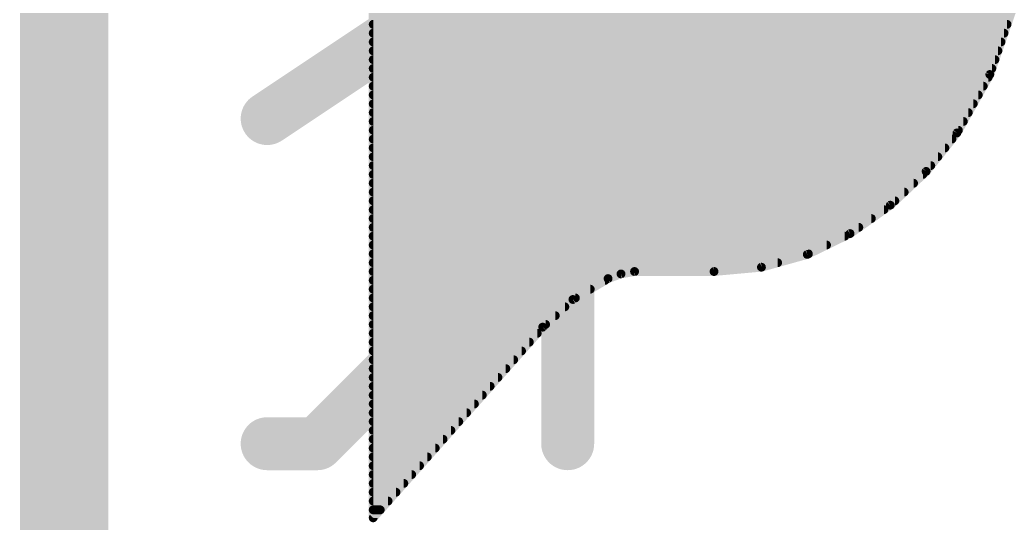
# Model space of a CAD drawing. Extents: x -8.9 to 15.4, y -3.8 to 15.4.
# Drawn here: x -0.127 to 2.738, y 7.099 to 8.547 of the extents above; entities that cross this region are included whole.
import ezdxf

# ---------------------------------------------------------------- set-up
doc = ezdxf.new("R2010")
doc.units = 0
for name, color, linetype in [('1', 12, 'CONTINUOUS'), ('16', 132, 'CONTINUOUS'), ('20', 53, 'CONTINUOUS'), ('21', 41, 'CONTINUOUS'), ('23', 53, 'CONTINUOUS')]:
    doc.layers.add(name, color=color, linetype=linetype)

msp = doc.modelspace()

# ---------------------------------------------------------------- linework, layer by layer
at = {"layer": '1', "const_width": 0.254}
msp.add_lwpolyline([(0, 0), (0, 15.24)], dxfattribs=at)
at = {"layer": '16'}
for points, const_width in [([(0, 0), (0, 15.24)], 0.254), ([(0.5842, 8.2633), (1.4485, 8.8395)], 0.1524), ([(1.3045, 7.904), (0.7283, 7.3278)], 0.1524), ([(1.4485, 7.904), (1.3045, 7.904)], 0.1524), ([(1.4485, 7.3278), (1.4485, 7.904)], 0.1524), ([(0.7283, 7.3278), (0.5842, 7.3278)], 0.1524)]:
    msp.add_lwpolyline(points, dxfattribs=dict(at, const_width=const_width))
at = {"layer": '16', "const_width": 0.0762}
for points in [[(0.5631, 8.295, 1), (0.6053, 8.2316)], [(1.3045, 7.9421, 1), (1.3045, 7.8659)], [(1.3314, 7.877, 1), (1.2775, 7.9309)], [(1.4866, 7.904, 1), (1.4104, 7.904)], [(1.4485, 7.8659, 1), (1.4485, 7.9421)], [(0.5842, 7.3659, 1), (0.5842, 7.2897)], [(0.7013, 7.3547, 1), (0.7552, 7.3008)], [(0.7283, 7.2897, 1), (0.7283, 7.3659)], [(1.4104, 7.3278, 1), (1.4866, 7.3278)]]:
    msp.add_lwpolyline(points, format="xyb", dxfattribs=at)
at = {"layer": '20', "const_width": 0.2032}
msp.add_lwpolyline([(0, 0), (0, 15.24)], dxfattribs=at)
at = {"layer": '21', "const_width": 0.0254}
for points in [[(0.8891, 8.6309), (0.8891, 7.1145)], [(0.8891, 8.5598), (2.7211, 8.5598)], [(2.6627, 8.3901), (2.7255, 8.5725)], [(0.8891, 8.5344), (2.7124, 8.5344)], [(0.8891, 8.509), (2.7036, 8.509)], [(0.8891, 8.4836), (2.6949, 8.4836)], [(0.8891, 8.4582), (2.6861, 8.4582)], [(0.8891, 8.4328), (2.6774, 8.4328)], [(0.8891, 8.4074), (2.6686, 8.4074)], [(2.568, 8.222), (2.6627, 8.3901)], [(0.8891, 8.382), (2.6581, 8.382)], [(0.8891, 8.3566), (2.6438, 8.3566)], [(0.8891, 8.3312), (2.6295, 8.3312)], [(0.8891, 8.3058), (2.6152, 8.3058)], [(0.8891, 8.2804), (2.6009, 8.2804)], [(0.8891, 8.255), (2.5866, 8.255)], [(0.8891, 8.2296), (2.5723, 8.2296)], [(2.4796, 8.1113), (2.568, 8.222)], [(0.8891, 8.2042), (2.5538, 8.2042)], [(0.8891, 8.1788), (2.5335, 8.1788)], [(0.8891, 8.1534), (2.5132, 8.1534)], [(0.8891, 8.128), (2.4929, 8.128)], [(0.8891, 8.1026), (2.4703, 8.1026)], [(2.3764, 8.0141), (2.4796, 8.1113)], [(0.8891, 8.0772), (2.4434, 8.0772)], [(0.8891, 8.0518), (2.4164, 8.0518)], [(0.8891, 8.0264), (2.3895, 8.0264)], [(2.2607, 7.9324), (2.3764, 8.0141)], [(0.8891, 8.001), (2.3579, 8.001)], [(0.8891, 7.9756), (2.3219, 7.9756)], [(0.8891, 7.9502), (2.2859, 7.9502)], [(0.8891, 7.9248), (2.2451, 7.9248)], [(2.1377, 7.8724), (2.2607, 7.9324)], [(0.8891, 7.8994), (2.193, 7.8994)], [(0.8891, 7.874), (2.1409, 7.874)], [(2.0058, 7.8356), (2.1377, 7.8724)], [(0.8891, 7.8486), (2.0524, 7.8486)], [(0.8891, 7.8232), (1.8695, 7.8232)], [(1.5647, 7.8029), (1.6019, 7.8164)], [(1.6019, 7.8164), (1.6409, 7.8232)], [(1.6409, 7.8232), (1.8695, 7.8232)], [(1.8695, 7.8232), (2.0058, 7.8356)], [(0.8891, 7.7978), (1.5561, 7.7978)], [(1.4635, 7.7427), (1.5647, 7.8029)], [(0.8891, 7.7724), (1.5134, 7.7724)], [(0.8891, 7.747), (1.4707, 7.747)], [(1.3767, 7.6632), (1.4635, 7.7427)], [(0.8891, 7.7216), (1.4404, 7.7216)], [(0.8891, 7.6962), (1.4127, 7.6962)], [(0.8891, 7.6708), (1.385, 7.6708)], [(0.8891, 7.1145), (1.3767, 7.6632)], [(0.8891, 7.6454), (1.3609, 7.6454)], [(0.8891, 7.62), (1.3383, 7.62)], [(0.8891, 7.5946), (1.3157, 7.5946)], [(0.8891, 7.5692), (1.2932, 7.5692)], [(0.8891, 7.5438), (1.2706, 7.5438)], [(0.8891, 7.5184), (1.248, 7.5184)], [(0.8891, 7.493), (1.2255, 7.493)], [(0.8891, 7.4676), (1.2029, 7.4676)], [(0.8891, 7.4422), (1.1803, 7.4422)], [(0.8891, 7.4168), (1.1577, 7.4168)], [(0.8891, 7.3914), (1.1352, 7.3914)], [(0.8891, 7.366), (1.1126, 7.366)], [(0.8891, 7.3406), (1.09, 7.3406)], [(0.8891, 7.3152), (1.0675, 7.3152)], [(0.8891, 7.2898), (1.0449, 7.2898)], [(0.8891, 7.2644), (1.0223, 7.2644)], [(0.8891, 7.239), (0.9997, 7.239)], [(0.8891, 7.2136), (0.9772, 7.2136)], [(0.8891, 7.1882), (0.9546, 7.1882)], [(0.8891, 7.1628), (0.932, 7.1628)], [(0.8891, 7.1374), (0.9094, 7.1374)]]:
    msp.add_lwpolyline(points, dxfattribs=at)
at = {"layer": '21', "const_width": 0.0127}
for points in [[(0.8891, 8.5407, 1), (0.8891, 8.5281)], [(2.7124, 8.5281, 1), (2.7124, 8.5407)], [(0.8891, 8.5153, 1), (0.8891, 8.5027)], [(2.7036, 8.5027, 1), (2.7036, 8.5153)], [(0.8891, 8.49, 1), (0.8891, 8.4773)], [(2.6949, 8.4773, 1), (2.6949, 8.49)], [(0.8891, 8.4645, 1), (0.8891, 8.4519)], [(2.6861, 8.4519, 1), (2.6861, 8.4645)], [(0.8891, 8.4391, 1), (0.8891, 8.4265)], [(2.6774, 8.4265, 1), (2.6774, 8.4391)], [(0.8891, 8.4138, 1), (0.8891, 8.4011)], [(2.6567, 8.3921, 1), (2.6687, 8.388)], [(2.6682, 8.387, 1), (2.6571, 8.3932)], [(2.6686, 8.4011, 1), (2.6686, 8.4138)], [(0.8891, 8.3883, 1), (0.8891, 8.3757)], [(0.8891, 8.3629, 1), (0.8891, 8.3503)], [(2.6438, 8.3503, 1), (2.6438, 8.3629)], [(2.6581, 8.3757, 1), (2.6581, 8.3883)], [(0.8891, 8.3376, 1), (0.8891, 8.3249)], [(2.6295, 8.3249, 1), (2.6295, 8.3376)], [(0.8891, 8.3121, 1), (0.8891, 8.2995)], [(2.6152, 8.2995, 1), (2.6152, 8.3121)], [(0.8891, 8.2867, 1), (0.8891, 8.2741)], [(2.6009, 8.2741, 1), (2.6009, 8.2867)], [(0.8891, 8.2614, 1), (0.8891, 8.2487)], [(2.5866, 8.2487, 1), (2.5866, 8.2614)], [(0.8891, 8.2359, 1), (0.8891, 8.2233)], [(2.5625, 8.2251, 1), (2.5735, 8.2189)], [(2.573, 8.218, 1), (2.563, 8.226)], [(2.5723, 8.2233, 1), (2.5723, 8.2359)], [(0.8891, 8.2105, 1), (0.8891, 8.1979)], [(2.5538, 8.1979, 1), (2.5538, 8.2105)], [(0.8891, 8.1852, 1), (0.8891, 8.1725)], [(0.8891, 8.1597, 1), (0.8891, 8.1471)], [(2.5132, 8.1471, 1), (2.5132, 8.1597)], [(2.5335, 8.1725, 1), (2.5335, 8.1852)], [(0.8891, 8.1343, 1), (0.8891, 8.1217)], [(2.4929, 8.1217, 1), (2.4929, 8.1343)], [(0.8891, 8.109, 1), (0.8891, 8.0963)], [(2.4703, 8.0963, 1), (2.4703, 8.109)], [(2.4746, 8.1153, 1), (2.4845, 8.1073)], [(2.4839, 8.1067, 1), (2.4752, 8.1159)], [(0.8891, 8.0836, 1), (0.8891, 8.0709)], [(2.4434, 8.0709, 1), (2.4434, 8.0836)], [(0.8891, 8.0581, 1), (0.8891, 8.0455)], [(2.4164, 8.0455, 1), (2.4164, 8.0581)], [(0.8891, 8.0328, 1), (0.8891, 8.0201)], [(2.3721, 8.0187, 1), (2.3808, 8.0095)], [(2.3801, 8.0089, 1), (2.3728, 8.0193)], [(2.3895, 8.0201, 1), (2.3895, 8.0328)], [(0.8891, 8.0074, 1), (0.8891, 7.9947)], [(2.3579, 7.9947, 1), (2.3579, 8.0074)], [(0.8891, 7.982, 1), (0.8891, 7.9692)], [(2.3219, 7.9692, 1), (2.3219, 7.982)], [(0.8891, 7.9566, 1), (0.8891, 7.9439)], [(0.8891, 7.9312, 1), (0.8891, 7.9184)], [(2.2451, 7.9184, 1), (2.2451, 7.9312)], [(2.257, 7.9376, 1), (2.2644, 7.9272)], [(2.2635, 7.9267, 1), (2.2579, 7.9381)], [(2.2859, 7.9439, 1), (2.2859, 7.9566)], [(0.8891, 7.9058, 1), (0.8891, 7.893)], [(2.193, 7.893, 1), (2.193, 7.9058)], [(0.8891, 7.8804, 1), (0.8891, 7.8677)], [(2.1349, 7.8781, 1), (2.1404, 7.8667)], [(2.1394, 7.8663, 1), (2.136, 7.8785)], [(2.1409, 7.8677, 1), (2.1409, 7.8804)], [(0.8891, 7.855, 1), (0.8891, 7.8422)], [(2.0524, 7.8422, 1), (2.0524, 7.855)], [(0.8891, 7.8296, 1), (0.8891, 7.8168)], [(1.6008, 7.8226, 1), (1.603, 7.8101)], [(1.6041, 7.8104, 1), (1.5998, 7.8223)], [(1.6409, 7.8296, 1), (1.6409, 7.8168)], [(1.642, 7.8169, 1), (1.6398, 7.8295)], [(1.8689, 7.8295, 1), (1.8701, 7.8169)], [(1.8695, 7.8168, 1), (1.8695, 7.8296)], [(1.8695, 7.8168, 1), (1.8695, 7.8296)], [(2.0041, 7.8417, 1), (2.0075, 7.8295)], [(2.0064, 7.8293, 1), (2.0052, 7.8419)], [(0.8891, 7.8042, 1), (0.8891, 7.7915)], [(1.5561, 7.7915, 1), (1.5561, 7.8042)], [(1.5625, 7.8089, 1), (1.5669, 7.7969)], [(1.5679, 7.7974, 1), (1.5615, 7.8084)], [(0.8891, 7.7788, 1), (0.8891, 7.766)], [(1.5134, 7.766, 1), (1.5134, 7.7788)], [(0.8891, 7.7534, 1), (0.8891, 7.7407)], [(1.4603, 7.7482, 1), (1.4667, 7.7373)], [(1.4678, 7.7381, 1), (1.4592, 7.7474)], [(1.4707, 7.7407, 1), (1.4707, 7.7534)], [(0.8891, 7.7026, 1), (0.8891, 7.6898)], [(0.8891, 7.728, 1), (0.8891, 7.7153)], [(1.4127, 7.6898, 1), (1.4127, 7.7026)], [(1.4404, 7.7153, 1), (1.4404, 7.728)], [(0.8891, 7.6772, 1), (0.8891, 7.6645)], [(1.385, 7.6645, 1), (1.385, 7.6772)], [(0.8891, 7.6518, 1), (0.8891, 7.6391)], [(1.3609, 7.6391, 1), (1.3609, 7.6518)], [(1.3724, 7.6679, 1), (1.381, 7.6585)], [(1.3814, 7.659, 1), (1.372, 7.6674)], [(0.8891, 7.6264, 1), (0.8891, 7.6136)], [(1.3383, 7.6136, 1), (1.3383, 7.6264)], [(0.8891, 7.601, 1), (0.8891, 7.5883)], [(1.3157, 7.5883, 1), (1.3157, 7.601)], [(0.8891, 7.5756, 1), (0.8891, 7.5629)], [(1.2932, 7.5629, 1), (1.2932, 7.5756)], [(0.8891, 7.5502, 1), (0.8891, 7.5374)], [(1.2706, 7.5374, 1), (1.2706, 7.5502)], [(0.8891, 7.5248, 1), (0.8891, 7.5121)], [(1.248, 7.5121, 1), (1.248, 7.5248)], [(0.8891, 7.474, 1), (0.8891, 7.4612)], [(0.8891, 7.4994, 1), (0.8891, 7.4867)], [(1.2029, 7.4612, 1), (1.2029, 7.474)], [(1.2255, 7.4867, 1), (1.2255, 7.4994)], [(0.8891, 7.4486, 1), (0.8891, 7.4359)], [(1.1803, 7.4359, 1), (1.1803, 7.4486)], [(0.8891, 7.4232, 1), (0.8891, 7.4104)], [(1.1577, 7.4104, 1), (1.1577, 7.4232)], [(0.8891, 7.3978, 1), (0.8891, 7.385)], [(1.1352, 7.385, 1), (1.1352, 7.3978)], [(0.8891, 7.3724, 1), (0.8891, 7.3597)], [(1.1126, 7.3597, 1), (1.1126, 7.3724)], [(0.8891, 7.347, 1), (0.8891, 7.3342)], [(1.09, 7.3342, 1), (1.09, 7.347)], [(0.8891, 7.3216, 1), (0.8891, 7.3088)], [(1.0675, 7.3088, 1), (1.0675, 7.3216)], [(0.8891, 7.2962, 1), (0.8891, 7.2835)], [(1.0449, 7.2835, 1), (1.0449, 7.2962)], [(0.8891, 7.2708, 1), (0.8891, 7.258)], [(0.8891, 7.2454, 1), (0.8891, 7.2327)], [(0.9997, 7.2327, 1), (0.9997, 7.2454)], [(1.0223, 7.258, 1), (1.0223, 7.2708)], [(0.8891, 7.22, 1), (0.8891, 7.2073)], [(0.9772, 7.2073, 1), (0.9772, 7.22)], [(0.8891, 7.1946, 1), (0.8891, 7.1818)], [(0.9546, 7.1818, 1), (0.9546, 7.1946)], [(0.8891, 7.1692, 1), (0.8891, 7.1565)], [(0.932, 7.1565, 1), (0.932, 7.1692)], [(0.8891, 7.1438, 1), (0.8891, 7.1311)], [(0.9094, 7.1311, 1), (0.9094, 7.1438)], [(0.8844, 7.1187, 1), (0.8938, 7.1103)], [(0.8828, 7.1145, 1), (0.8954, 7.1145)]]:
    msp.add_lwpolyline(points, format="xyb", dxfattribs=at)
at = {"layer": '23'}
msp.add_point((0.889, 7.112), dxfattribs=at)

doc.saveas('drawing.dxf')
